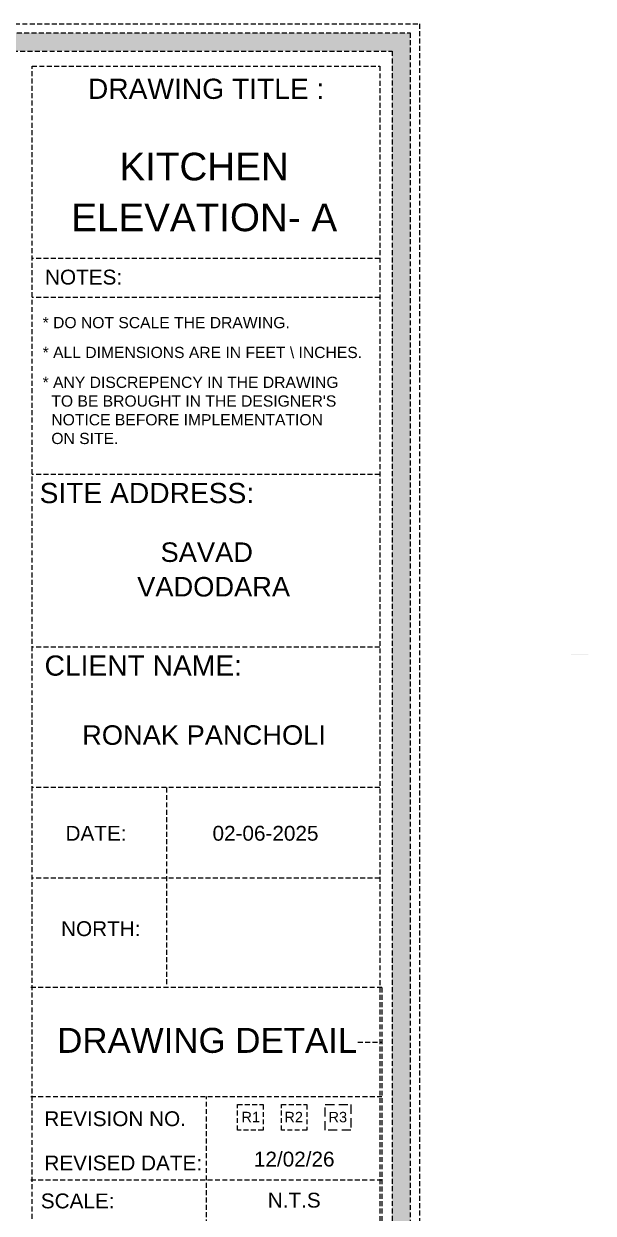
# Model space of a CAD drawing. Header units: millimetres. Extents: x 56222 to 3066687, y -650199 to -121287.
# Drawn here: x 139429.8 to 139545.8, y -185299.5 to -185057.4 of the extents above; entities that cross this region are included whole.
import ezdxf
from ezdxf.enums import TextEntityAlignment as Align

# ---------------------------------------------------------------- set-up
doc = ezdxf.new("R2010")
doc.units = ezdxf.units.MM
doc.header["$MEASUREMENT"] = 0
doc.linetypes.add('DASHEDX2', pattern=[1.5, 1, -0.5])
for name, color, linetype, lineweight in [('Dimension', 10, 'DASHEDX2', 20), ('FURNITURE', 32, 'Continuous', 9), ('NAME PLATE', 7, 'Continuous', 25)]:
    doc.layers.add(name, color=color, linetype=linetype, lineweight=lineweight)
doc.styles.add('Arial', font='arial.ttf')

# ---------------------------------------------------------------- blocks, each defined once
blk = doc.blocks.new('aggerg')
at = {"layer": 'Dimension', "color": 42, "true_color": 0xd39e00}
blk.add_lwpolyline([(-1.41, 1.41), (1.41, 1.41), (1.41, -1.41), (-1.41, -1.41)], close=True, dxfattribs=at)
at = {"layer": 'NAME PLATE', "lineweight": 0, "insert": (-0.03, 0.62), "char_height": 1.151, "width": 2.2458, "attachment_point": 2, "style": 'Arial'}
blk.add_mtext('R3', dxfattribs=at)

msp = doc.modelspace()

# ---------------------------------------------------------------- hatches: boundary and pattern name
at = {"layer": 'Dimension', "true_color": 0xd39e00}
h = msp.add_hatch(color=42, dxfattribs=at)
h.paths.add_polyline_path([(138981.4, -185059.28), (138981.4, -185430.32), (139508.54, -185430.32), (139508.54, -185059.28)])
h.paths.add_polyline_path([(138985.1, -185062.98), (139504.84, -185062.98), (139504.84, -185426.62), (138985.1, -185426.62)], flags=16)
at = {"layer": 'FURNITURE', "lineweight": 20, "true_color": 0x636466}
h = msp.add_hatch(dxfattribs=at)
h.set_pattern_fill('AR-CONC', color=251)
h.set_pattern_definition([(50, (9890.731, -203708.4), (7.17260183, -0.62752135), [0.75, -8.25]), (355, (9890.731, -203708.4), (-1.38751334, 7.52192134), [0.6, -6.6]), (100.4514445, (9891.3286, -203708.452), (5.78508847, 6.8943999), [0.6374019, -7.0114211]), (46.1842, (9890.731, -203706.4), (10.6724133, -1.6551928), [1.125, -12.375]), (96.6356355, (9891.62, -203706.538), (9.34661946, 9.741186), [0.9561034, -10.5171376]), (351.184164, (9890.731, -203706.4), (9.34661945, 9.741186), [0.9, -9.9]), (21, (9891.731, -203706.9), (5.96907052, -4.0261889), [0.75, -8.25]), (326, (9891.731, -203706.9), (2.4331533, 7.25150045), [0.6, -6.6]), (71.451445, (9892.228, -203707.2355), (8.40222377, 3.22531153), [0.6374019, -7.0114211]), (37.5, (9890.731, -203708.4), (0.121598553, 3.32893854), [0, -6.52, 0, -6.7, 0, -6.625]), (7.5, (9890.731, -203708.4), (2.63069537, 3.94411712), [0, -3.82, 0, -6.37, 0, -2.525]), (327.5, (9888.501, -203708.4), (5.33822436, -0.22554872), [0, -2.5, 0, -7.8, 0, -10.35]), (317.5, (9887.501, -203708.4), (5.8318617, 1.00104982), [0, -3.25, 0, -5.18, 0, -7.35])])
h.paths.add_polyline_path([(139468.28, -185185.69), (139463.76, -185185.69), (139463.76, -185185.72)])
h.paths.add_polyline_path([(139349.31, -185171.69), (139349.32, -185153.69), (139310.76, -185153.69), (139310.76, -185171.69), (139319.76, -185171.69), (139319.74, -185171.69)])
h = msp.add_hatch(dxfattribs=at)
h.set_pattern_fill('AR-CONC', color=251)
h.set_pattern_definition([(50, (9968.24, -203708.4), (7.17260183, -0.62752135), [0.75, -8.25]), (355, (9968.24, -203708.4), (-1.38751334, 7.52192134), [0.6, -6.6]), (100.4514445, (9968.838, -203708.452), (5.78508847, 6.8943999), [0.6374019, -7.0114211]), (46.1842, (9968.24, -203706.4), (10.6724133, -1.6551928), [1.125, -12.375]), (96.6356355, (9969.129, -203706.538), (9.34661946, 9.741186), [0.9561034, -10.5171376]), (351.184164, (9968.24, -203706.4), (9.34661945, 9.741186), [0.9, -9.9]), (21, (9969.24, -203706.9), (5.96907052, -4.0261889), [0.75, -8.25]), (326, (9969.24, -203706.9), (2.4331533, 7.25150045), [0.6, -6.6]), (71.451445, (9969.7375, -203707.2355), (8.40222377, 3.22531153), [0.6374019, -7.0114211]), (37.5, (9968.24, -203708.4), (0.121598553, 3.32893854), [0, -6.52, 0, -6.7, 0, -6.625]), (7.5, (9968.24, -203708.4), (2.63069537, 3.94411712), [0, -3.82, 0, -6.37, 0, -2.525]), (327.5, (9966.01, -203708.4), (5.33822436, -0.22554872), [0, -2.5, 0, -7.8, 0, -10.35]), (317.5, (9965.01, -203708.4), (5.8318617, 1.00104982), [0, -3.25, 0, -5.18, 0, -7.35])])
h.paths.add_polyline_path([(139545.79, -185185.69), (139541.27, -185185.69), (139541.27, -185185.72)])
h.paths.add_polyline_path([(139420.16, -185171.69), (139420.17, -185153.69), (139381.63, -185153.69), (139381.63, -185171.69), (139397.27, -185171.69), (139397.25, -185171.69)])

# ---------------------------------------------------------------- linework, layer by layer
at = {"layer": 'Dimension', "color": 42, "true_color": 0xd39e00}
for p, q in [((139502.34, -185105.16, 0.26), (139431.51, -185105.16, 0.26)), ((139502.34, -185113.14, 0.26), (139431.51, -185113.14, 0.26)), ((139502.34, -185149.14, 0.26), (139431.51, -185149.14, 0.26)), ((139502.34, -185184.25, 0.26), (139431.51, -185184.25, 0.26)), ((139502.34, -185212.86, 0.26), (139431.51, -185212.86, 0.26)), ((139458.91, -185212.86, 0.26), (139458.91, -185253.52, 0.26)), ((139502.34, -185231.26, 0.26), (139431.51, -185231.26, 0.26)), ((139502.77, -185253.52, 0.26), (139431.29, -185253.52, 0.26)), ((139502.77, -185253.52, 0.26), (139502.77, -185318.26, 0.26)), ((139497.84, -185264.62, 0.26), (139502.77, -185264.62, 0.26)), ((139431.29, -185275.72, 0.26), (139502.77, -185275.72, 0.26)), ((139467.03, -185318.26, 0.26), (139467.03, -185275.72, 0.26)), ((139502.77, -185292.74, 0.26), (139431.29, -185292.74, 0.26))]:
    msp.add_line(p, q, dxfattribs=at)
at = {"layer": 'Dimension', "color": 42, "true_color": 0xd39e00, "elevation": 0.26}
for points in [[(138979.55, -185057.43), (139510.39, -185057.43), (139510.39, -185432.17), (138979.55, -185432.17)], [(138981.4, -185059.28), (139508.54, -185059.28), (139508.54, -185430.32), (138981.4, -185430.32)], [(138985.1, -185062.98), (139504.84, -185062.98), (139504.84, -185426.62), (138985.1, -185426.62)], [(139431.51, -185423.57), (139431.51, -185066.02), (139502.34, -185066.02), (139502.34, -185423.57)], [(139473.35, -185277.36), (139478.57, -185277.36), (139478.57, -185282.58), (139473.35, -185282.58)], [(139482.29, -185277.36), (139487.5, -185277.36), (139487.5, -185282.58), (139482.29, -185282.58)]]:
    msp.add_lwpolyline(points, close=True, dxfattribs=at)

# ---------------------------------------------------------------- block references
at = {"layer": 'NAME PLATE', "xscale": 1.849777860574571, "yscale": 1.849777860574571, "zscale": 1.849777860574571}
msp.add_blockref('aggerg', (139493.83, -185279.97, 0.26), dxfattribs=at)

# ---------------------------------------------------------------- texts
at = {"layer": 'NAME PLATE', "style": 'Arial'}
for s, height, p in [('DRAWING TITLE : ', 4.1093, (139467.76, -185072.71, 0.26)), ('KITCHEN', 5.626, (139466.55, -185089.29, 0.26)), ('ELEVATION- A', 5.6264, (139466.57, -185099.63, 0.26)), ('NOTES:', 3.019, (139442.01, -185110.48, 0.26)), ('SITE ADDRESS:', 4.1093, (139454.9, -185154.96, 0.26)), (' SAVAD ', 3.972, (139467.09, -185166.93, 0.07)), ('VADODARA', 3.972, (139468.49, -185173.96, 0.07)), ('CLIENT NAME:', 4.1093, (139454.15, -185190.07, 0.26)), ('RONAK PANCHOLI    ', 3.9724, (139469.62, -185204.14, 0.07)), ('DATE:', 3.019, (139444.54, -185223.65, 0.26)), ('02-06-2025', 3.019, (139479.05, -185223.65, 0.26)), ('NORTH:', 3.019, (139445.51, -185243.06, 0.26)), ('DRAWING DETAIL', 5.0804, (139467.19, -185266.82, 0.26)), ('REVISION NO.', 3.0193, (139448.44, -185281.73, 0.26)), ('REVISED DATE: ', 3.0193, (139450.67, -185290.74, 0.26)), ('SCALE:', 3.019, (139440.8, -185298.46, 0.26))]:
    msp.add_text(s, height=height, dxfattribs=at).set_placement(p, align=Align.CENTER)
for s, p in [('R1', (139474.15, -185280.95, 0.26)), ('R2', (139482.89, -185280.95, 0.26))]:
    msp.add_text(s, height=2.128, dxfattribs=at).set_placement(p)
at = {"layer": 'NAME PLATE', "char_height": 2.2836, "width": 88.2266, "attachment_point": 1, "style": 'Arial'}
for s, insert in [('* DO NOT SCALE THE DRAWING.', (139433.67, -185117.09, 0.26)), ('* ALL DIMENSIONS ARE IN FEET \\\\ INCHES.', (139433.67, -185123.16, 0.26)), ("* ANY DISCREPENCY IN THE DRAWING \\P  TO BE BROUGHT IN THE DESIGNER'S\\P  NOTICE BEFORE IMPLEMENTATION \\P  ON SITE.", (139433.67, -185129.24, 0.26))]:
    msp.add_mtext(s, dxfattribs=dict(at, insert=insert))
at = {"layer": 'NAME PLATE', "lineweight": 0, "char_height": 3.019, "attachment_point": 2, "style": 'Arial'}
for s, insert, width in [('12/02/26', (139484.9, -185286.93, 0.26), 26.1657), ('N.T.S', (139484.9, -185295.29, 0.26), 5.8929)]:
    msp.add_mtext(s, dxfattribs=dict(at, insert=insert, width=width))

doc.saveas('drawing.dxf')
